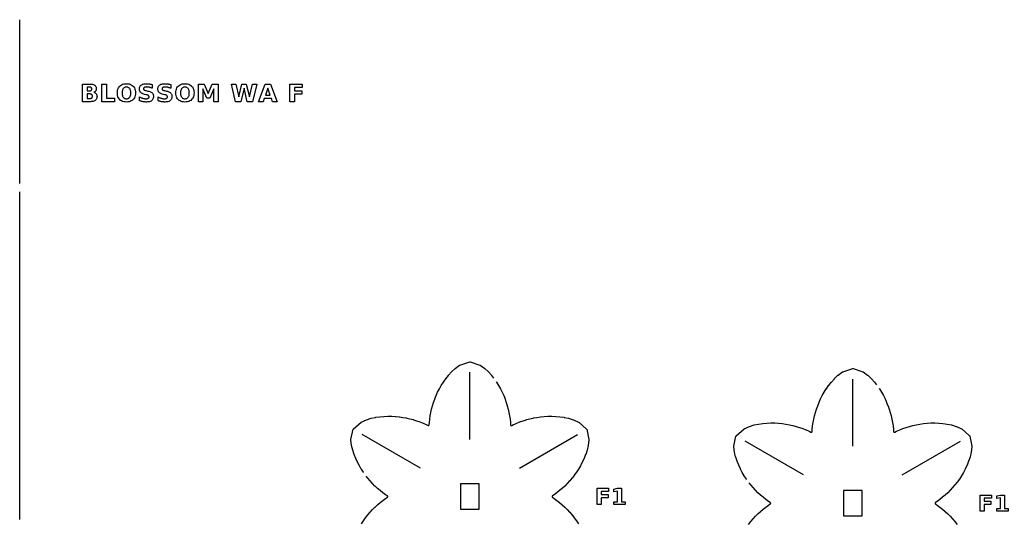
# Model space of a CAD drawing. Header units: millimetres. Extents: x 0 to 300, y 0 to 300.
# Drawn here: x 150 to 297.1, y 225.2 to 300 of the extents above; entities that cross this region are included whole.
import ezdxf

# ---------------------------------------------------------------- set-up
doc = ezdxf.new("R2010")
doc.units = ezdxf.units.MM
for name, color, linetype in [('CUT', 1, 'CONTINUOUS'), ('ENGRAVE', 5, 'CONTINUOUS'), ('SCORE', 7, 'CONTINUOUS')]:
    doc.layers.add(name, color=color, linetype=linetype)

msp = doc.modelspace()

# ---------------------------------------------------------------- linework, layer by layer
at = {"layer": 'CUT', "color": 1}
for points in [[(150, 275.6), (150, 300)], [(150, 225.6), (150, 274.4)], [(201.1822, 232.5628), (201.1504, 232.6072), (201.1471, 232.612), (200.8419, 233.0785), (200.8387, 233.0836), (200.5475, 233.5744), (200.5444, 233.58), (200.269, 234.0978), (200.2659, 234.104), (200.0086, 234.6529), (200.0055, 234.66), (199.7701, 235.2463), (199.767, 235.255), (199.5602, 235.8898), (199.5571, 235.901), (199.3919, 236.6061), (199.3891, 236.6226), (199.2984, 237.4572), (199.2975, 237.4718), (199.2997, 237.4863), (199.6053, 239.0114), (199.6123, 239.0388), (199.6325, 239.0586), (200.8005, 240.0858), (200.812, 240.0949), (200.8251, 240.1015), (201.5932, 240.4402), (201.6089, 240.446), (202.3021, 240.6555), (202.3134, 240.6584), (202.9665, 240.7967), (202.9756, 240.7983), (203.601, 240.8877), (203.6088, 240.8886), (204.2127, 240.9402), (204.2196, 240.9406), (204.8058, 240.9609), (204.8122, 240.961), (205.3828, 240.9543), (205.3889, 240.9541), (205.9455, 240.923), (205.9513, 240.9226), (206.495, 240.8691), (206.5007, 240.8685), (207.0322, 240.7939), (207.0378, 240.793), (207.5577, 240.6984), (207.5632, 240.6973), (208.072, 240.5834), (208.0774, 240.5821), (208.5753, 240.4494), (208.5806, 240.4479), (209.0679, 240.2967), (209.0731, 240.295), (209.5499, 240.1258), (209.5551, 240.1238), (210.0216, 239.9368), (210.0267, 239.9346), (210.4829, 239.7298), (210.488, 239.7274), (210.7646, 239.5895), (210.7776, 239.5838), (210.7893, 239.58), (210.8013, 239.5773), (210.8136, 239.5759), (210.8259, 239.5757), (210.8381, 239.5766), (210.8503, 239.5788), (210.8621, 239.5822), (210.8736, 239.5867), (210.8845, 239.5923), (210.8949, 239.599), (210.9045, 239.6067), (210.9133, 239.6152), (210.9213, 239.6246), (210.9283, 239.6348), (210.9342, 239.6456), (210.9391, 239.6569), (210.9428, 239.6686), (210.9454, 239.6806), (210.9469, 239.6947), (210.9658, 240.0033), (210.9663, 240.0089), (211.017, 240.5064), (211.0177, 240.5119), (211.0889, 241.0094), (211.0898, 241.0149), (211.1817, 241.5124), (211.1828, 241.5178), (211.2956, 242.0154), (211.2969, 242.0207), (211.4309, 242.5183), (211.4325, 242.5236), (211.5882, 243.0212), (211.59, 243.0265), (211.768, 243.5241), (211.77, 243.5293), (211.9713, 244.0269), (211.9735, 244.0321), (212.1991, 244.5298), (212.2016, 244.535), (212.453, 245.0326), (212.4559, 245.0379), (212.7354, 245.5355), (212.7386, 245.541), (213.0493, 246.0384), (213.0532, 246.0442), (213.3998, 246.5414), (213.4045, 246.5477), (213.7946, 247.0447), (213.8005, 247.0517), (214.2469, 247.5482), (214.255, 247.5565), (214.783, 248.0521), (214.7959, 248.0628), (215.4733, 248.5586), (215.4856, 248.5667), (215.4992, 248.5721), (216.9728, 249.07), (217, 249.0775), (217.0272, 249.07), (218.5008, 248.5721), (218.5144, 248.5667), (218.5267, 248.5586), (219.2041, 248.0628), (219.217, 248.0521), (219.745, 247.5565), (219.7531, 247.5482), (220.1995, 247.0517), (220.2054, 247.0447), (220.5194, 246.6447)], [(258.1822, 231.5628), (258.1504, 231.6072), (258.1471, 231.612), (257.8419, 232.0785), (257.8387, 232.0836), (257.5475, 232.5744), (257.5444, 232.58), (257.269, 233.0978), (257.2659, 233.104), (257.0086, 233.6529), (257.0055, 233.66), (256.7701, 234.2463), (256.767, 234.255), (256.5602, 234.8898), (256.5571, 234.901), (256.3919, 235.6061), (256.3891, 235.6226), (256.2984, 236.4572), (256.2975, 236.4718), (256.2997, 236.4863), (256.6053, 238.0114), (256.6123, 238.0388), (256.6325, 238.0586), (257.8005, 239.0858), (257.812, 239.0949), (257.8251, 239.1015), (258.5932, 239.4402), (258.6089, 239.446), (259.3021, 239.6555), (259.3134, 239.6584), (259.9665, 239.7967), (259.9756, 239.7983), (260.601, 239.8877), (260.6088, 239.8886), (261.2127, 239.9402), (261.2196, 239.9406), (261.8058, 239.9609), (261.8122, 239.961), (262.3828, 239.9543), (262.3889, 239.9541), (262.9455, 239.923), (262.9513, 239.9226), (263.495, 239.8691), (263.5007, 239.8685), (264.0322, 239.7939), (264.0378, 239.793), (264.5577, 239.6984), (264.5632, 239.6973), (265.072, 239.5834), (265.0774, 239.5821), (265.5753, 239.4494), (265.5806, 239.4479), (266.0679, 239.2967), (266.0731, 239.295), (266.5499, 239.1258), (266.5551, 239.1238), (267.0216, 238.9368), (267.0267, 238.9346), (267.4829, 238.7298), (267.488, 238.7274), (267.7646, 238.5895), (267.7776, 238.5838), (267.7893, 238.58), (267.8013, 238.5773), (267.8136, 238.5759), (267.8259, 238.5757), (267.8381, 238.5766), (267.8503, 238.5788), (267.8621, 238.5822), (267.8736, 238.5867), (267.8845, 238.5923), (267.8949, 238.599), (267.9045, 238.6067), (267.9133, 238.6152), (267.9213, 238.6246), (267.9283, 238.6348), (267.9342, 238.6456), (267.9391, 238.6569), (267.9428, 238.6686), (267.9454, 238.6806), (267.9469, 238.6947), (267.9658, 239.0033), (267.9663, 239.0089), (268.017, 239.5064), (268.0177, 239.5119), (268.0889, 240.0094), (268.0898, 240.0149), (268.1817, 240.5124), (268.1828, 240.5178), (268.2956, 241.0154), (268.2969, 241.0207), (268.4309, 241.5183), (268.4325, 241.5236), (268.5882, 242.0212), (268.59, 242.0265), (268.768, 242.5241), (268.77, 242.5293), (268.9713, 243.0269), (268.9735, 243.0321), (269.1991, 243.5298), (269.2016, 243.535), (269.453, 244.0326), (269.4559, 244.0379), (269.7354, 244.5355), (269.7386, 244.541), (270.0493, 245.0384), (270.0532, 245.0442), (270.3998, 245.5414), (270.4045, 245.5477), (270.7946, 246.0447), (270.8005, 246.0517), (271.2469, 246.5482), (271.255, 246.5565), (271.783, 247.0521), (271.7959, 247.0628), (272.4733, 247.5586), (272.4856, 247.5667), (272.4992, 247.5721), (273.9728, 248.07), (274, 248.0775), (274.0272, 248.07), (275.5008, 247.5721), (275.5144, 247.5667), (275.5267, 247.5586), (276.2041, 247.0628), (276.217, 247.0521), (276.745, 246.5565), (276.7531, 246.5482), (277.1995, 246.0517), (277.2054, 246.0447), (277.5194, 245.6447)], [(220.8969, 246.1158), (220.9468, 246.0442), (220.9507, 246.0384), (221.2614, 245.541), (221.2646, 245.5355), (221.5441, 245.0379), (221.547, 245.0326), (221.7984, 244.535), (221.8009, 244.5298), (222.0265, 244.0321), (222.0287, 244.0269), (222.23, 243.5293), (222.232, 243.5241), (222.41, 243.0265), (222.4118, 243.0212), (222.5675, 242.5236), (222.5691, 242.5183), (222.7031, 242.0207), (222.7044, 242.0154), (222.8172, 241.5178), (222.8183, 241.5124), (222.9102, 241.0149), (222.9111, 241.0094), (222.9823, 240.5119), (222.983, 240.5064), (223.0337, 240.0089), (223.0342, 240.0033), (223.0531, 239.6947), (223.0546, 239.6806), (223.0572, 239.6686), (223.0609, 239.6569), (223.0658, 239.6456), (223.0717, 239.6348), (223.0787, 239.6246), (223.0867, 239.6152), (223.0955, 239.6067), (223.1051, 239.599), (223.1155, 239.5923), (223.1264, 239.5867), (223.1379, 239.5822), (223.1497, 239.5788), (223.1619, 239.5766), (223.1741, 239.5757), (223.1864, 239.5759), (223.1987, 239.5773), (223.2107, 239.58), (223.2224, 239.5838), (223.2354, 239.5895), (223.512, 239.7274), (223.5171, 239.7298), (223.9733, 239.9346), (223.9784, 239.9368), (224.4449, 240.1238), (224.4501, 240.1258), (224.9269, 240.295), (224.9321, 240.2967), (225.4194, 240.4479), (225.4247, 240.4494), (225.9226, 240.5821), (225.928, 240.5834), (226.4368, 240.6973), (226.4423, 240.6984), (226.9622, 240.793), (226.9678, 240.7939), (227.4993, 240.8685), (227.505, 240.8691), (228.0487, 240.9226), (228.0545, 240.923), (228.6111, 240.9541), (228.6172, 240.9543), (229.1878, 240.961), (229.1942, 240.9609), (229.7804, 240.9406), (229.7873, 240.9402), (230.3912, 240.8886), (230.399, 240.8877), (231.0244, 240.7983), (231.0335, 240.7967), (231.6866, 240.6584), (231.6979, 240.6555), (232.3911, 240.446), (232.4068, 240.4402), (233.1749, 240.1015), (233.188, 240.0949), (233.1995, 240.0858), (234.3675, 239.0586), (234.3877, 239.0388), (234.3947, 239.0114), (234.7003, 237.4863), (234.7025, 237.4718), (234.7016, 237.4572), (234.6109, 236.6226), (234.6081, 236.6061), (234.4429, 235.901), (234.4398, 235.8898), (234.233, 235.255), (234.2299, 235.2463), (233.9945, 234.66), (233.9914, 234.6529), (233.7341, 234.104), (233.731, 234.0978), (233.4556, 233.58), (233.4525, 233.5744), (233.1613, 233.0836), (233.1581, 233.0785), (232.8529, 232.612), (232.8496, 232.6072), (232.5315, 232.163), (232.5281, 232.1585), (232.1977, 231.7354), (232.1942, 231.731), (231.8523, 231.328), (231.8486, 231.3239), (231.4955, 230.9402), (231.4917, 230.9362), (231.1278, 230.5713), (231.1238, 230.5675), (230.7493, 230.2211), (230.7452, 230.2174), (230.3603, 229.8891), (230.356, 229.8855), (229.9607, 229.5751), (229.9563, 229.5718), (229.5508, 229.2791), (229.5462, 229.2759), (229.2884, 229.1053), (229.277, 229.0969), (229.2679, 229.0886), (229.2596, 229.0795), (229.2522, 229.0697), (229.2458, 229.0591), (229.2406, 229.048), (229.2364, 229.0364), (229.2334, 229.0245), (229.2316, 229.0123), (229.231, 229), (229.2316, 228.9877), (229.2334, 228.9755), (229.2364, 228.9636), (229.2406, 228.952), (229.2458, 228.9409), (229.2522, 228.9303), (229.2596, 228.9205), (229.2679, 228.9114), (229.277, 228.9031), (229.2884, 228.8947), (229.5462, 228.7241), (229.5508, 228.7209), (229.9563, 228.4282), (229.9607, 228.4249), (230.356, 228.1145), (230.3603, 228.1109), (230.7452, 227.7826), (230.7493, 227.7789), (231.1238, 227.4325), (231.1278, 227.4287), (231.4917, 227.0638), (231.4955, 227.0598), (231.8486, 226.6761), (231.8523, 226.672), (232.1942, 226.269), (232.1977, 226.2646), (232.5281, 225.8415), (232.5315, 225.837), (232.8496, 225.3928), (232.8529, 225.388), (233.1581, 224.9215)], [(277.8969, 245.1158), (277.9468, 245.0442), (277.9507, 245.0384), (278.2614, 244.541), (278.2646, 244.5355), (278.5441, 244.0379), (278.547, 244.0326), (278.7984, 243.535), (278.8009, 243.5298), (279.0265, 243.0321), (279.0287, 243.0269), (279.23, 242.5293), (279.232, 242.5241), (279.41, 242.0265), (279.4118, 242.0212), (279.5675, 241.5236), (279.5691, 241.5183), (279.7031, 241.0207), (279.7044, 241.0154), (279.8172, 240.5178), (279.8183, 240.5124), (279.9102, 240.0149), (279.9111, 240.0094), (279.9823, 239.5119), (279.983, 239.5064), (280.0337, 239.0089), (280.0342, 239.0033), (280.0531, 238.6947), (280.0546, 238.6806), (280.0572, 238.6686), (280.0609, 238.6569), (280.0658, 238.6456), (280.0717, 238.6348), (280.0787, 238.6246), (280.0867, 238.6152), (280.0955, 238.6067), (280.1051, 238.599), (280.1155, 238.5923), (280.1264, 238.5867), (280.1379, 238.5822), (280.1497, 238.5788), (280.1619, 238.5766), (280.1741, 238.5757), (280.1864, 238.5759), (280.1987, 238.5773), (280.2107, 238.58), (280.2224, 238.5838), (280.2354, 238.5895), (280.512, 238.7274), (280.5171, 238.7298), (280.9733, 238.9346), (280.9784, 238.9368), (281.4449, 239.1238), (281.4501, 239.1258), (281.9269, 239.295), (281.9321, 239.2967), (282.4194, 239.4479), (282.4247, 239.4494), (282.9226, 239.5821), (282.928, 239.5834), (283.4368, 239.6973), (283.4423, 239.6984), (283.9622, 239.793), (283.9678, 239.7939), (284.4993, 239.8685), (284.505, 239.8691), (285.0487, 239.9226), (285.0545, 239.923), (285.6111, 239.9541), (285.6172, 239.9543), (286.1878, 239.961), (286.1942, 239.9609), (286.7804, 239.9406), (286.7873, 239.9402), (287.3912, 239.8886), (287.399, 239.8877), (288.0244, 239.7983), (288.0335, 239.7967), (288.6866, 239.6584), (288.6979, 239.6555), (289.3911, 239.446), (289.4068, 239.4402), (290.1749, 239.1015), (290.188, 239.0949), (290.1995, 239.0858), (291.3675, 238.0586), (291.3877, 238.0388), (291.3947, 238.0114), (291.7003, 236.4863), (291.7025, 236.4718), (291.7016, 236.4572), (291.6109, 235.6226), (291.6081, 235.6061), (291.4429, 234.901), (291.4398, 234.8898), (291.233, 234.255), (291.2299, 234.2463), (290.9945, 233.66), (290.9914, 233.6529), (290.7341, 233.104), (290.731, 233.0978), (290.4556, 232.58), (290.4525, 232.5744), (290.1613, 232.0836), (290.1581, 232.0785), (289.8529, 231.612), (289.8496, 231.6072), (289.5315, 231.163), (289.5281, 231.1585), (289.1977, 230.7354), (289.1942, 230.731), (288.8523, 230.328), (288.8486, 230.3239), (288.4955, 229.9402), (288.4917, 229.9362), (288.1278, 229.5713), (288.1238, 229.5675), (287.7493, 229.2211), (287.7452, 229.2174), (287.3603, 228.8891), (287.356, 228.8855), (286.9607, 228.5751), (286.9563, 228.5718), (286.5508, 228.2791), (286.5462, 228.2759), (286.2884, 228.1053), (286.277, 228.0969), (286.2679, 228.0886), (286.2596, 228.0795), (286.2522, 228.0697), (286.2458, 228.0591), (286.2406, 228.048), (286.2364, 228.0364), (286.2334, 228.0245), (286.2316, 228.0123), (286.231, 228), (286.2316, 227.9877), (286.2334, 227.9755), (286.2364, 227.9636), (286.2406, 227.952), (286.2458, 227.9409), (286.2522, 227.9303), (286.2596, 227.9205), (286.2679, 227.9114), (286.277, 227.9031), (286.2884, 227.8947), (286.5462, 227.7241), (286.5508, 227.7209), (286.9563, 227.4282), (286.9607, 227.4249), (287.356, 227.1145), (287.3603, 227.1109), (287.7452, 226.7826), (287.7493, 226.7789), (288.1238, 226.4325), (288.1278, 226.4287), (288.4917, 226.0638), (288.4955, 226.0598), (288.8486, 225.6761), (288.8523, 225.672), (289.1942, 225.269), (289.1977, 225.2646), (289.5281, 224.8415)], [(200.8419, 224.9215), (201.1471, 225.388), (201.1504, 225.3928), (201.4685, 225.837), (201.4719, 225.8415), (201.8023, 226.2646), (201.8058, 226.269), (202.1477, 226.672), (202.1514, 226.6761), (202.5045, 227.0598), (202.5083, 227.0638), (202.8722, 227.4287), (202.8762, 227.4325), (203.2507, 227.7789), (203.2548, 227.7826), (203.6397, 228.1109), (203.644, 228.1145), (204.0393, 228.4249), (204.0437, 228.4282), (204.4492, 228.7209), (204.4538, 228.7241), (204.7116, 228.8947), (204.723, 228.9031), (204.7321, 228.9114), (204.7404, 228.9205), (204.7478, 228.9303), (204.7542, 228.9409), (204.7594, 228.952), (204.7636, 228.9636), (204.7666, 228.9755), (204.7684, 228.9877), (204.769, 229), (204.7684, 229.0123), (204.7666, 229.0245), (204.7636, 229.0364), (204.7594, 229.048), (204.7542, 229.0591), (204.7478, 229.0697), (204.7404, 229.0795), (204.7321, 229.0886), (204.723, 229.0969), (204.7116, 229.1053), (204.4538, 229.2759), (204.4492, 229.2791), (204.0437, 229.5718), (204.0393, 229.5751), (203.644, 229.8855), (203.6397, 229.8891), (203.2548, 230.2174), (203.2507, 230.2211), (202.8762, 230.5675), (202.8722, 230.5713), (202.5083, 230.9362), (202.5045, 230.9402), (202.1514, 231.3239), (202.1477, 231.328), (201.8058, 231.731), (201.8023, 231.7354), (201.5658, 232.0382)], [(258.4719, 224.8415), (258.8023, 225.2646), (258.8058, 225.269), (259.1477, 225.672), (259.1514, 225.6761), (259.5045, 226.0598), (259.5083, 226.0638), (259.8722, 226.4287), (259.8762, 226.4325), (260.2507, 226.7789), (260.2548, 226.7826), (260.6397, 227.1109), (260.644, 227.1145), (261.0393, 227.4249), (261.0437, 227.4282), (261.4492, 227.7209), (261.4538, 227.7241), (261.7116, 227.8947), (261.723, 227.9031), (261.7321, 227.9114), (261.7404, 227.9205), (261.7478, 227.9303), (261.7542, 227.9409), (261.7594, 227.952), (261.7636, 227.9636), (261.7666, 227.9755), (261.7684, 227.9877), (261.769, 228), (261.7684, 228.0123), (261.7666, 228.0245), (261.7636, 228.0364), (261.7594, 228.048), (261.7542, 228.0591), (261.7478, 228.0697), (261.7404, 228.0795), (261.7321, 228.0886), (261.723, 228.0969), (261.7116, 228.1053), (261.4538, 228.2759), (261.4492, 228.2791), (261.0437, 228.5718), (261.0393, 228.5751), (260.644, 228.8855), (260.6397, 228.8891), (260.2548, 229.2174), (260.2507, 229.2211), (259.8762, 229.5675), (259.8722, 229.5713), (259.5083, 229.9362), (259.5045, 229.9402), (259.1514, 230.3239), (259.1477, 230.328), (258.8058, 230.731), (258.8023, 230.7354), (258.5658, 231.0382)]]:
    msp.add_lwpolyline(points, dxfattribs=at)
for points in [[(218.395, 230.895), (215.605, 230.895), (215.605, 227.105), (218.395, 227.105), (218.395, 230.895)], [(275.395, 229.895), (272.605, 229.895), (272.605, 226.105), (275.395, 226.105), (275.395, 229.895)]]:
    msp.add_lwpolyline(points, close=True, dxfattribs=at)
at = {"layer": 'ENGRAVE', "color": 5}
for points in [[(161.3786, 288.9743), (161.4152, 288.9151), (161.4452, 288.8517), (161.4685, 288.7839), (161.4852, 288.7118), (161.4952, 288.6354), (161.4985, 288.5547), (161.4914, 288.4331), (161.4699, 288.3223), (161.4341, 288.2223), (161.3841, 288.1331), (161.3197, 288.0546), (161.2411, 287.9869), (161.1478, 287.9298), (161.0397, 287.8831), (160.9166, 287.8467), (160.7787, 287.8208), (160.6259, 287.8052), (160.4582, 287.8), (159.3315, 287.8), (159.3315, 290.4325), (160.3506, 290.4325), (160.525, 290.4279), (160.6826, 290.4141), (160.8234, 290.3911), (160.9474, 290.3588), (161.0546, 290.3174), (161.145, 290.2668), (161.2201, 290.206), (161.2816, 290.1341), (161.3295, 290.0512), (161.3636, 289.9572), (161.3841, 289.8522), (161.391, 289.736), (161.3885, 289.6736), (161.381, 289.6143), (161.3685, 289.5582), (161.351, 289.5052), (161.3285, 289.4555), (161.301, 289.409), (161.2688, 289.3659), (161.2321, 289.3268), (161.1908, 289.2915), (161.1451, 289.2601), (161.0948, 289.2325), (161.0401, 289.2088), (161.1102, 289.1847), (161.1749, 289.1546), (161.234, 289.1185), (161.2877, 289.0764), (161.3359, 289.0283), (161.3786, 288.9743)], [(160.5995, 289.4623), (160.6292, 289.4839), (160.6546, 289.5093), (160.6753, 289.5384), (160.6914, 289.5712), (160.7029, 289.6077), (160.7098, 289.648), (160.7121, 289.692), (160.7098, 289.7354), (160.7029, 289.7753), (160.6914, 289.8116), (160.6753, 289.8444), (160.6546, 289.8735), (160.6292, 289.8991), (160.5995, 289.921), (160.5654, 289.9388), (160.527, 289.9527), (160.4843, 289.9626), (160.4372, 289.9686), (160.3859, 289.9705), (160.0103, 289.9705), (160.0103, 289.4134), (160.3859, 289.4134), (160.4372, 289.4153), (160.4843, 289.4212), (160.527, 289.431), (160.5654, 289.4447), (160.5995, 289.4623)], [(164.0991, 288.3131), (164.0991, 287.8), (162.2283, 287.8), (162.2283, 290.4325), (162.9072, 290.4325), (162.9072, 288.3131), (164.0991, 288.3131)], [(166.6004, 290.3187), (166.7433, 290.2279), (166.8708, 290.1169), (166.9807, 289.9881), (167.0706, 289.844), (167.1406, 289.6845), (167.1905, 289.5096), (167.2205, 289.3193), (167.2305, 289.1136), (167.2205, 288.9085), (167.1905, 288.7186), (167.1406, 288.5441), (167.0706, 288.3848), (166.9807, 288.2408), (166.8708, 288.1121), (166.7433, 288.0011), (166.6004, 287.9103), (166.4423, 287.8397), (166.269, 287.7892), (166.0803, 287.759), (165.8763, 287.7489), (165.6729, 287.759), (165.4846, 287.7892), (165.3114, 287.8397), (165.1534, 287.9103), (165.0105, 288.0011), (164.8828, 288.1121), (164.7726, 288.2408), (164.6824, 288.3848), (164.6123, 288.5441), (164.5622, 288.7186), (164.5322, 288.9085), (164.5222, 289.1136), (164.5322, 289.3193), (164.5622, 289.5096), (164.6123, 289.6845), (164.6824, 289.844), (164.7726, 289.9881), (164.8828, 290.1169), (165.0105, 290.2279), (165.1534, 290.3187), (165.3114, 290.3893), (165.4846, 290.4398), (165.6729, 290.47), (165.8763, 290.4801), (166.0803, 290.47), (166.269, 290.4398), (166.4423, 290.3893), (166.6004, 290.3187)], [(165.5245, 289.8863), (165.4559, 289.829), (165.395, 289.759), (165.3427, 289.6774), (165.3, 289.5854), (165.2667, 289.483), (165.243, 289.3703), (165.2287, 289.2471), (165.2239, 289.1136), (165.2287, 288.9806), (165.243, 288.8579), (165.2667, 288.7455), (165.3, 288.6434), (165.3427, 288.5516), (165.395, 288.47), (165.4559, 288.4), (165.5245, 288.3427), (165.6008, 288.2981), (165.6849, 288.2663), (165.7768, 288.2472), (165.8763, 288.2408), (165.9765, 288.2472), (166.0687, 288.2663), (166.1532, 288.2981), (166.2298, 288.3427), (166.2985, 288.4), (166.3595, 288.47), (166.4117, 288.5516), (166.4545, 288.6434), (166.4877, 288.7455), (166.5115, 288.8579), (166.5258, 288.9806), (166.5305, 289.1136), (166.5258, 289.2471), (166.5115, 289.3703), (166.4877, 289.483), (166.4545, 289.5854), (166.4117, 289.6774), (166.3595, 289.759), (166.2985, 289.829), (166.2298, 289.8863), (166.1532, 289.9309), (166.0687, 289.9627), (165.9765, 289.9818), (165.8763, 289.9882), (165.7768, 289.9818), (165.6849, 289.9627), (165.6008, 289.9309), (165.5245, 289.8863)], [(169.5767, 289.8518), (169.5058, 289.8775), (169.4356, 289.9006), (169.3659, 289.921), (169.2969, 289.9388), (169.2288, 289.9539), (169.1619, 289.9662), (169.0963, 289.9758), (169.032, 289.9827), (168.969, 289.9868), (168.9072, 289.9882), (168.8296, 289.9863), (168.7591, 289.9807), (168.6956, 289.9714), (168.6392, 289.9584), (168.5898, 289.9416), (168.5475, 289.9212), (168.512, 289.8968), (168.4829, 289.8683), (168.4602, 289.8357), (168.4441, 289.7989), (168.4344, 289.7581), (168.4311, 289.7131), (168.4333, 289.6791), (168.4399, 289.6478), (168.4508, 289.619), (168.466, 289.5928), (168.4856, 289.5692), (168.5096, 289.5483), (168.5393, 289.529), (168.5761, 289.5107), (168.62, 289.4934), (168.671, 289.4769), (168.7291, 289.4614), (168.7944, 289.4469), (169.0835, 289.3887), (169.2228, 289.3567), (169.348, 289.3197), (169.4591, 289.2776), (169.5561, 289.2304), (169.639, 289.1781), (169.7077, 289.1207), (169.7643, 289.0565), (169.8106, 288.9839), (169.8466, 288.9029), (169.8723, 288.8135), (169.8877, 288.7156), (169.8929, 288.6093), (169.8857, 288.4703), (169.8642, 288.3438), (169.8283, 288.2296), (169.7781, 288.1278), (169.7135, 288.0384), (169.6345, 287.9613), (169.5409, 287.8964), (169.4321, 287.8433), (169.3081, 287.802), (169.1691, 287.7725), (169.0148, 287.7548), (168.8455, 287.7489), (168.762, 287.7502), (168.6784, 287.7542), (168.5947, 287.7608), (168.5109, 287.77), (168.427, 287.7819), (168.343, 287.7965), (168.2589, 287.8136), (168.1749, 287.8333), (168.0908, 287.8555), (168.0068, 287.8803), (167.9227, 287.9077), (167.8387, 287.9375), (167.8387, 288.5106), (167.9223, 288.4678), (168.0049, 288.4286), (168.0866, 288.3931), (168.1674, 288.3613), (168.2473, 288.3332), (168.3262, 288.3087), (168.4042, 288.288), (168.4813, 288.271), (168.5574, 288.2578), (168.6326, 288.2484), (168.7069, 288.2427), (168.7803, 288.2408), (168.8514, 288.2429), (168.9168, 288.249), (168.9764, 288.2593), (169.0302, 288.2737), (169.0783, 288.2922), (169.1206, 288.3149), (169.1567, 288.3413), (169.1862, 288.3713), (169.2092, 288.4048), (169.2256, 288.4418), (169.2354, 288.4824), (169.2387, 288.5265), (169.2365, 288.566), (169.2298, 288.6025), (169.2186, 288.6358), (169.203, 288.6659), (169.183, 288.693), (169.1585, 288.7169), (169.1273, 288.7388), (169.0873, 288.76), (169.0384, 288.7804), (168.9806, 288.8), (168.9139, 288.8188), (168.8384, 288.8368), (168.5757, 288.895), (168.45, 288.926), (168.336, 288.9626), (168.2339, 289.0047), (168.1435, 289.0525), (168.065, 289.1058), (167.9983, 289.1647), (167.9425, 289.23), (167.8969, 289.3025), (167.8614, 289.3821), (167.836, 289.4688), (167.8208, 289.5627), (167.8158, 289.6637), (167.8228, 289.7898), (167.844, 289.9057), (167.8792, 290.0115), (167.9286, 290.1073), (167.9921, 290.193), (168.0697, 290.2685), (168.1605, 290.3332), (168.2636, 290.3861), (168.3791, 290.4272), (168.507, 290.4566), (168.6471, 290.4742), (168.7997, 290.4801), (168.8723, 290.4792), (168.9456, 290.4765), (169.0196, 290.472), (169.0943, 290.4656), (169.1697, 290.4575), (169.2458, 290.4475), (169.3226, 290.4357), (169.4003, 290.4221), (169.4789, 290.4067), (169.5584, 290.3895), (169.6388, 290.3705), (169.7201, 290.3496), (169.7201, 289.7925), (169.6481, 289.8235), (169.5767, 289.8518)], [(172.3219, 289.8518), (172.251, 289.8775), (172.1808, 289.9006), (172.1112, 289.921), (172.0421, 289.9388), (171.974, 289.9539), (171.9071, 289.9662), (171.8415, 289.9758), (171.7772, 289.9827), (171.7142, 289.9868), (171.6524, 289.9882), (171.5748, 289.9863), (171.5043, 289.9807), (171.4408, 289.9714), (171.3844, 289.9584), (171.335, 289.9416), (171.2927, 289.9212), (171.2572, 289.8968), (171.2281, 289.8683), (171.2054, 289.8357), (171.1893, 289.7989), (171.1796, 289.7581), (171.1764, 289.7131), (171.1785, 289.6791), (171.1851, 289.6478), (171.196, 289.619), (171.2112, 289.5928), (171.2308, 289.5692), (171.2548, 289.5483), (171.2845, 289.529), (171.3213, 289.5107), (171.3652, 289.4934), (171.4163, 289.4769), (171.4744, 289.4614), (171.5396, 289.4469), (171.8288, 289.3887), (171.9681, 289.3567), (172.0932, 289.3197), (172.2043, 289.2776), (172.3013, 289.2304), (172.3842, 289.1781), (172.4529, 289.1207), (172.5095, 289.0565), (172.5558, 288.9839), (172.5918, 288.9029), (172.6175, 288.8135), (172.6329, 288.7156), (172.6381, 288.6093), (172.6309, 288.4703), (172.6094, 288.3438), (172.5735, 288.2296), (172.5233, 288.1278), (172.4587, 288.0384), (172.3798, 287.9613), (172.2861, 287.8964), (172.1773, 287.8433), (172.0533, 287.802), (171.9143, 287.7725), (171.7601, 287.7548), (171.5907, 287.7489), (171.5072, 287.7502), (171.4236, 287.7542), (171.3399, 287.7608), (171.2561, 287.77), (171.1722, 287.7819), (171.0882, 287.7965), (171.0041, 287.8136), (170.9201, 287.8333), (170.8361, 287.8555), (170.752, 287.8803), (170.668, 287.9077), (170.5839, 287.9375), (170.5839, 288.5106), (170.6675, 288.4678), (170.7501, 288.4286), (170.8319, 288.3931), (170.9127, 288.3613), (170.9925, 288.3332), (171.0714, 288.3087), (171.1494, 288.288), (171.2265, 288.271), (171.3026, 288.2578), (171.3779, 288.2484), (171.4521, 288.2427), (171.5255, 288.2408), (171.5966, 288.2429), (171.662, 288.249), (171.7216, 288.2593), (171.7755, 288.2737), (171.8235, 288.2922), (171.8658, 288.3149), (171.9019, 288.3413), (171.9314, 288.3713), (171.9544, 288.4048), (171.9708, 288.4418), (171.9806, 288.4824), (171.9839, 288.5265), (171.9817, 288.566), (171.975, 288.6025), (171.9639, 288.6358), (171.9483, 288.6659), (171.9282, 288.693), (171.9037, 288.7169), (171.8725, 288.7388), (171.8325, 288.76), (171.7836, 288.7804), (171.7258, 288.8), (171.6592, 288.8188), (171.5837, 288.8368), (171.3209, 288.895), (171.1952, 288.926), (171.0812, 288.9626), (170.9791, 289.0047), (170.8888, 289.0525), (170.8102, 289.1058), (170.7435, 289.1647), (170.6877, 289.23), (170.6421, 289.3025), (170.6066, 289.3821), (170.5813, 289.4688), (170.5661, 289.5627), (170.561, 289.6637), (170.568, 289.7898), (170.5892, 289.9057), (170.6245, 290.0115), (170.6738, 290.1073), (170.7373, 290.193), (170.8149, 290.2685), (170.9057, 290.3332), (171.0088, 290.3861), (171.1243, 290.4272), (171.2522, 290.4566), (171.3924, 290.4742), (171.5449, 290.4801), (171.6175, 290.4792), (171.6908, 290.4765), (171.7648, 290.472), (171.8395, 290.4656), (171.9149, 290.4575), (171.991, 290.4475), (172.0678, 290.4357), (172.1455, 290.4221), (172.2242, 290.4067), (172.3037, 290.3895), (172.384, 290.3705), (172.4653, 290.3496), (172.4653, 289.7925), (172.3933, 289.8235), (172.3219, 289.8518)], [(175.448, 290.2279), (175.5755, 290.1169), (175.6854, 289.9881), (175.7753, 289.844), (175.8453, 289.6845), (175.8952, 289.5096), (175.9252, 289.3193), (175.9352, 289.1136), (175.9252, 288.9085), (175.8952, 288.7186), (175.8453, 288.5441), (175.7753, 288.3848), (175.6854, 288.2408), (175.5755, 288.1121), (175.448, 288.0011), (175.3051, 287.9103), (175.147, 287.8397), (174.9736, 287.7892), (174.785, 287.759), (174.581, 287.7489), (174.3776, 287.759), (174.1893, 287.7892), (174.0161, 287.8397), (173.8581, 287.9103), (173.7152, 288.0011), (173.5874, 288.1121), (173.4773, 288.2408), (173.3871, 288.3848), (173.317, 288.5441), (173.2669, 288.7186), (173.2369, 288.9085), (173.2269, 289.1136), (173.2369, 289.3193), (173.2669, 289.5096), (173.317, 289.6845), (173.3871, 289.844), (173.4773, 289.9881), (173.5874, 290.1169), (173.7152, 290.2279), (173.8581, 290.3187), (174.0161, 290.3893), (174.1893, 290.4398), (174.3776, 290.47), (174.581, 290.4801), (174.785, 290.47), (174.9736, 290.4398), (175.147, 290.3893), (175.3051, 290.3187), (175.448, 290.2279)], [(174.1605, 289.829), (174.0997, 289.759), (174.0474, 289.6774), (174.0046, 289.5854), (173.9714, 289.483), (173.9476, 289.3703), (173.9334, 289.2471), (173.9286, 289.1136), (173.9334, 288.9806), (173.9476, 288.8579), (173.9714, 288.7455), (174.0046, 288.6434), (174.0474, 288.5516), (174.0997, 288.47), (174.1605, 288.4), (174.2292, 288.3427), (174.3055, 288.2981), (174.3896, 288.2663), (174.4815, 288.2472), (174.581, 288.2408), (174.6811, 288.2472), (174.7734, 288.2663), (174.8579, 288.2981), (174.9345, 288.3427), (175.0032, 288.4), (175.0642, 288.47), (175.1164, 288.5516), (175.1592, 288.6434), (175.1924, 288.7455), (175.2162, 288.8579), (175.2304, 288.9806), (175.2352, 289.1136), (175.2304, 289.2471), (175.2162, 289.3703), (175.1924, 289.483), (175.1592, 289.5854), (175.1164, 289.6774), (175.0642, 289.759), (175.0032, 289.829), (174.9345, 289.8863), (174.8579, 289.9309), (174.7734, 289.9627), (174.6811, 289.9818), (174.581, 289.9882), (174.4815, 289.9818), (174.3896, 289.9627), (174.3055, 289.9309), (174.2292, 289.8863), (174.1605, 289.829)], [(178.6593, 290.4325), (179.5215, 290.4325), (179.5215, 287.8), (178.8797, 287.8), (178.8797, 289.7255), (178.2731, 288.306), (177.8429, 288.306), (177.2363, 289.7255), (177.2363, 287.8), (176.5927, 287.8), (176.5927, 290.4325), (177.4567, 290.4325), (178.0562, 289.0237), (178.6593, 290.4325)], [(183.0653, 290.4325), (183.7195, 290.4325), (184.1709, 288.5194), (184.6258, 290.4325), (185.2711, 290.4325), (184.6505, 287.8), (183.8676, 287.8), (183.3897, 289.8013), (182.9172, 287.8), (182.1343, 287.8), (181.5084, 290.4325), (182.159, 290.4325), (182.6139, 288.5194), (183.0653, 290.4325)], [(187.3304, 290.4325), (188.3055, 287.8), (187.6231, 287.8), (187.4574, 288.2796), (186.3959, 288.2796), (186.2284, 287.8), (185.546, 287.8), (186.5211, 290.4325), (187.3304, 290.4325)], [(190.8796, 289.4292), (191.9639, 289.4292), (191.9639, 288.9161), (190.8796, 288.9161), (190.8796, 287.8), (190.2007, 287.8), (190.2007, 290.4325), (192.0327, 290.4325), (192.0327, 289.9194), (190.8796, 289.9194), (190.8796, 289.4292)], [(160.7165, 288.3484), (160.748, 288.3796), (160.7738, 288.4158), (160.7939, 288.4568), (160.8082, 288.5027), (160.8168, 288.5536), (160.8197, 288.6093), (160.8168, 288.664), (160.8083, 288.7138), (160.7941, 288.759), (160.7742, 288.7994), (160.7486, 288.835), (160.7174, 288.8659), (160.6804, 288.892), (160.6377, 288.9134), (160.5891, 288.93), (160.5348, 288.9419), (160.4747, 288.949), (160.4088, 288.9514), (160.0103, 288.9514), (160.0103, 288.262), (160.4088, 288.262), (160.4742, 288.2644), (160.5339, 288.2716), (160.588, 288.2836), (160.6365, 288.3004), (160.6793, 288.322), (160.7165, 288.3484)], [(186.9267, 289.8154), (186.5652, 288.768), (187.2864, 288.768), (186.9267, 289.8154)], [(237.6242, 230.23), (237.6242, 229.7564), (236.5598, 229.7564), (236.5598, 229.3039), (237.5607, 229.3039), (237.5607, 228.8303), (236.5598, 228.8303), (236.5598, 227.8), (235.9331, 227.8), (235.9331, 230.23), (237.6242, 230.23)], [(238.9815, 228.2329), (238.9815, 229.8036), (238.4135, 229.6864), (238.4135, 230.1128), (238.9782, 230.23), (239.5739, 230.23), (239.5739, 228.2329), (240.1273, 228.2329), (240.1273, 227.8), (238.4281, 227.8), (238.4281, 228.2329), (238.9815, 228.2329)], [(294.6242, 229.23), (294.6242, 228.7564), (293.5598, 228.7564), (293.5598, 228.3039), (294.5607, 228.3039), (294.5607, 227.8303), (293.5598, 227.8303), (293.5598, 226.8), (292.9331, 226.8), (292.9331, 229.23), (294.6242, 229.23)], [(295.9815, 227.2329), (295.9815, 228.8036), (295.4135, 228.6864), (295.4135, 229.1128), (295.9782, 229.23), (296.5739, 229.23), (296.5739, 227.2329), (297.1273, 227.2329), (297.1273, 226.8), (295.4281, 226.8), (295.4281, 227.2329), (295.9815, 227.2329)]]:
    msp.add_lwpolyline(points, close=True, dxfattribs=at)
at = {"layer": 'SCORE', "color": 7}
for points in [[(217, 237.5), (217, 247.5)], [(274, 236.5), (274, 246.5)], [(209.6388, 233.25), (200.9785, 238.25)], [(224.3612, 233.25), (233.0215, 238.25)], [(266.6388, 232.25), (257.9785, 237.25)], [(281.3612, 232.25), (290.0215, 237.25)]]:
    msp.add_lwpolyline(points, dxfattribs=at)

doc.saveas('drawing.dxf')
